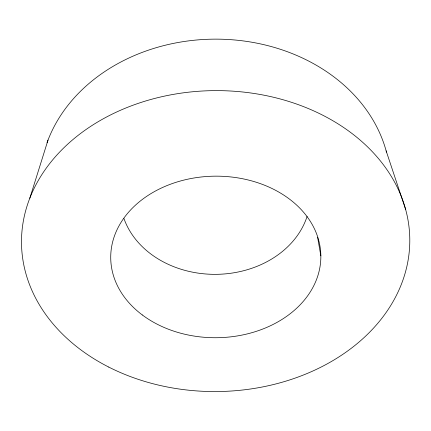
<?xml version="1.0" encoding="UTF-8"?>
<svg xmlns="http://www.w3.org/2000/svg" width="431" height="431" viewBox="0 0 431 431"><rect width="100%" height="100%" fill="white"/><g stroke="black" fill="none" stroke-linecap="round" stroke-linejoin="round"><path stroke-width="0.65" d="M29.793 198.244L48.003 140.123M386.133 150.855L405.609 209.364M317.62 237.379L320.842 255.831M47.054 142.672A175.32 143.97 -0.5 0 1 221.706 39.221A175.32 143.97 -0.5 0 1 386.488 152.154M307.093 216.432A95.014 77.521 -0.5 0 1 216.27 274.337A95.014 77.521 -0.5 0 1 123.966 218.555M108.763 367.083A194.149 150.467 -0.5 0 0 409.45 249.35A194.149 150.467 -0.5 0 0 128.729 106.845A194.149 150.467 -0.5 0 0 108.763 367.083M142.316 314.959A105.067 80.786 -0.5 0 0 317.561 276.632A105.067 80.786 -0.5 0 0 187.48 179.248A105.067 80.786 -0.5 0 0 142.316 314.959"/></g></svg>
